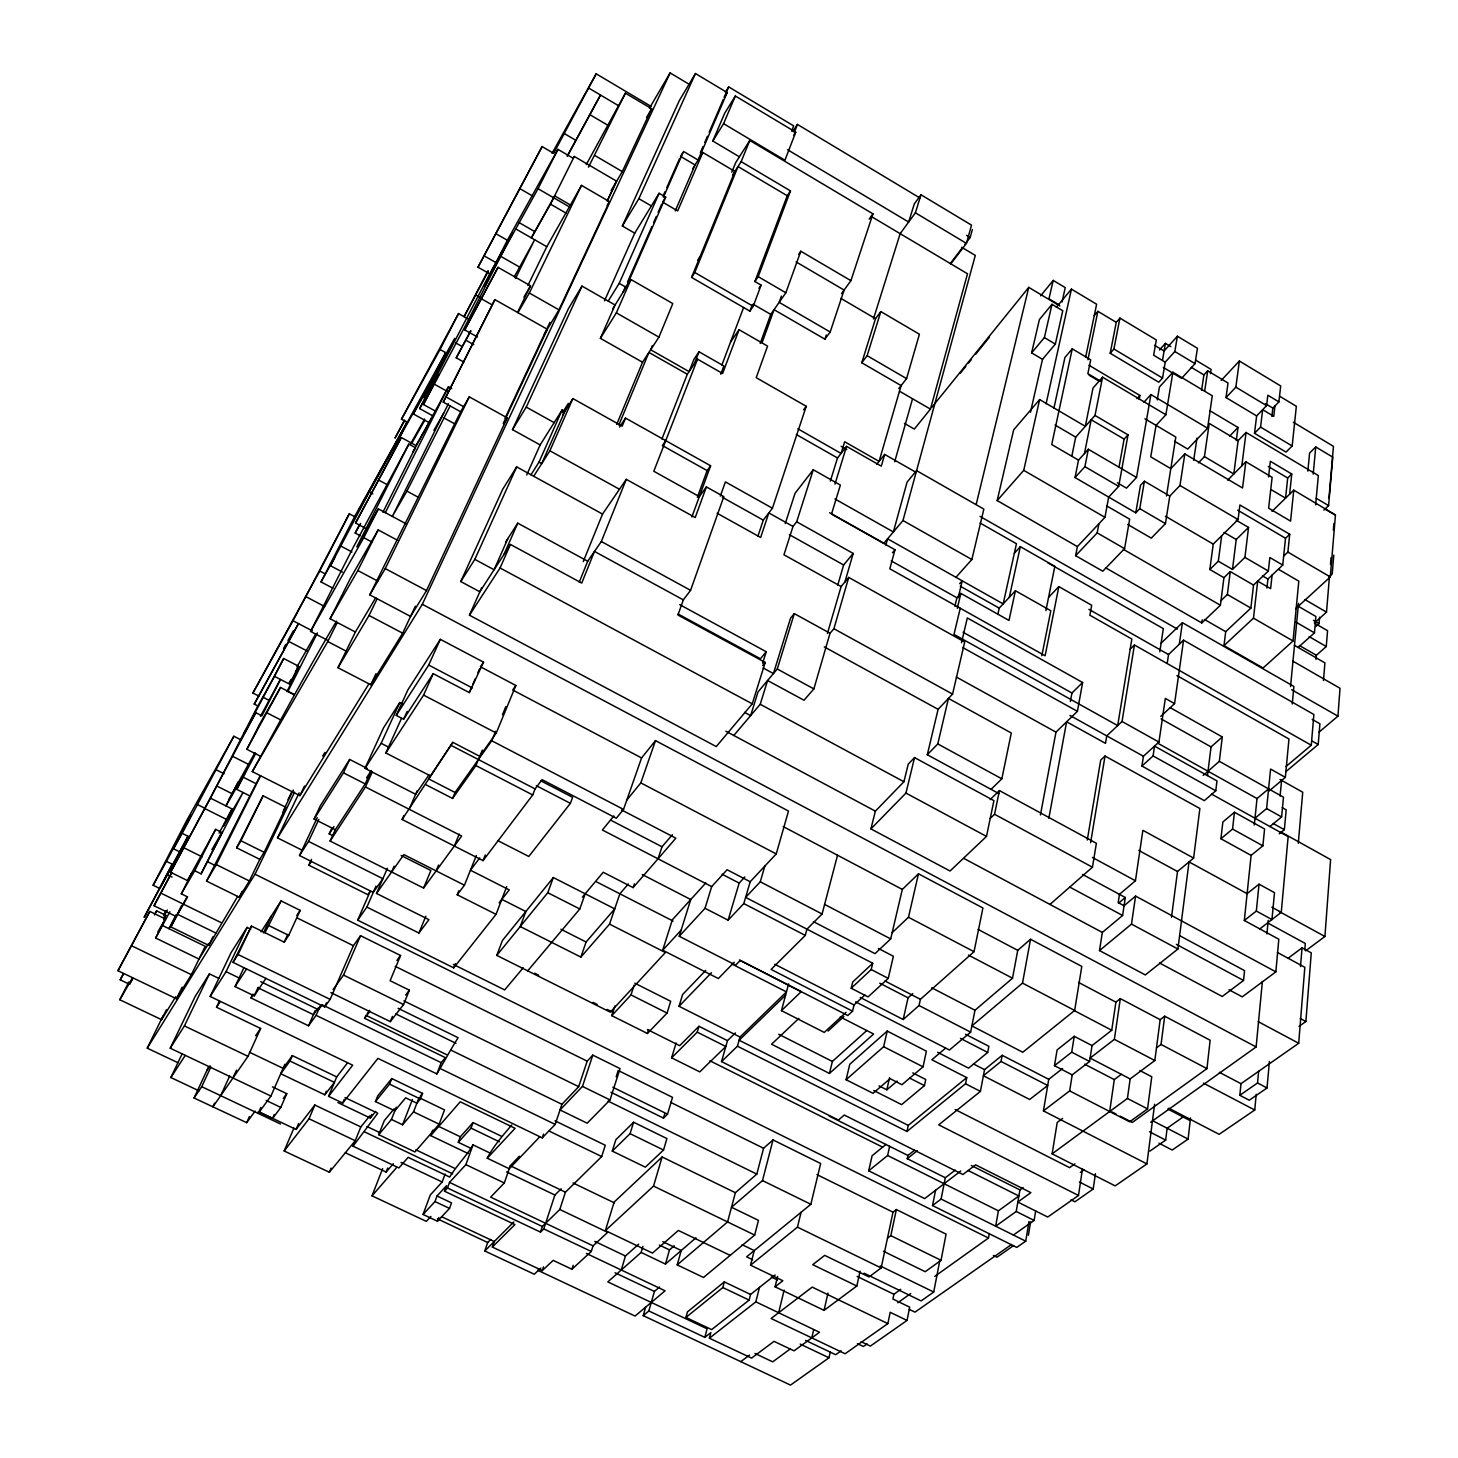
<?xml version="1.0" encoding="UTF-8"?>
<svg xmlns="http://www.w3.org/2000/svg" width="1458" height="1458" viewBox="0 0 1458 1458"><rect width="100%" height="100%" fill="white"/><g stroke="black" fill="none" stroke-linecap="round" stroke-linejoin="round"><path stroke-width="1.5" d="M1305.603 950.853L1324.921 936.492L1330.607 859.6L1281.072 832.081M1319.053 732.135L1337.934 716.151L1340.03 688.267L1292.736 661.075M1299.042 1026.359L1305.876 1021.511L1311.271 952.858L1302.049 947.828L1288.343 958.07M1304.782 949.996L1305.311 943.472L1267.931 923.114M1269.426 1061.442L1267.02 1087.978L1249.251 1100.225L1239.829 1095.286L1240.995 1083.695L1298.695 1043.254L1304.819 967.31L1277.39 952.439M1295.633 608.715L1330.297 576.949L1335.455 514.911L1293.756 490.161L1272.014 511.375M1285.683 771.811L1318.196 744.509L1319.909 723.788L1312.182 719.377M1323.463 680.521L1324.921 662.898L1294.431 645.329M1316.009 659.38L1316.355 655.28L1326.251 646.532L1327.564 630.713L1314.369 623.058L1326.507 612.141L1329.532 575.837M1333.778 555.17L1332.229 573.96L1329.022 576.894M1300.5 966.563L1302.049 947.828M1330.48 564.483L1331.045 557.685M1333.341 530.092L1333.888 523.513M1328.985 498.071L1333.45 446.33L1293.301 422.219M1323.846 510.118L1328.602 505.598L1332.776 457.138L1315.754 446.95L1309.594 453.037L1307.844 471.134M1315.9 626.448L1319.089 623.568L1319.636 617.19M1285.901 766.58L1311.271 745.22L1313.877 714.493L1183.568 640.19L1168.532 654.533L1167.257 663.153M1298.13 647.461L1314.46 632.845L1315.881 616.497L1297.383 605.744M1298.294 843.253L1302.723 792.223L1280.015 779.483M1228.985 989.763L1242.252 996.853L1275.859 971.848L1278.812 939.225L1244.312 920.472L1251.11 855.39L1262.883 845.822L1264.578 828.982L1234.452 812.27L1222.861 822.02L1220.911 838.751L1251.11 855.39M1259.84 928.91L1281.272 912.344L1288.143 836.637L1211.489 794.063M1279.249 833.83L1284.352 829.693L1286.193 809.883L1282.22 807.659M1315.645 504.832L1318.342 475.563L1246.061 432.461L1238.134 440.608L1233.796 473.978L1204.436 456.627L1209.229 423.403L1238.134 440.608M1313.202 474.105L1315.754 446.95M1269.918 826.522L1281.618 816.936L1283.477 797.198L1219.344 761.313L1222.296 736.946L1170.209 707.659M1268.952 791.093L1285.355 777.369L1288.963 739.006L1176.934 675.583M1292.262 703.977L1293.902 686.463L1182.402 622.675L1161.133 643.16M1168.842 1108.208L1219.125 1134.324L1254.737 1110.012L1256.213 1094.302M1239.829 1095.286L1257.543 1082.966L1258.637 1071.338M1266.929 588.066L1267.913 579.045L1282.73 565.066L1269.827 557.521L1268.351 571.044L1253.515 585.077L1250.873 608.095L1225.704 631.679L1223.973 645.621L1263.084 668.001L1293.046 640.991L1298.805 581.177L1278.575 569.367M1150.672 1122.241L1256.122 1046.953L1262.391 981.416M1266.929 933.94L1268.223 920.381M1280.088 796.068L1281.6 780.249M1290.549 686.59L1298.513 603.32M1256.34 911.05L1259.038 884.186L1274.492 892.661L1271.959 919.561L1256.34 911.05L1244.312 920.472M1254.992 818.23L1266.619 808.57L1270.592 769.077L1285.355 777.369M1159.566 963.009L1222.241 996.488L1243.546 980.45L1244.549 970.627L1179.613 935.653M1293.756 490.161L1290.585 521.107L1268.642 508.168L1272.123 477.331L1245.843 461.749L1227.691 480.174M1283.66 556.081L1287.888 552.09L1289.71 534.266L1239.901 504.978L1238.079 519.558L1213.256 544.089L1209.83 569.495L1223.936 577.678L1220.401 605.234L1201.811 622.949L1105.547 567.763M1254.281 825.009L1257.033 798.565L1268.606 788.869M1289.637 494.189L1291.752 474.014L1270.337 461.275L1268.551 476.912M1282.73 565.066L1285.519 538.257L1289.71 534.266M1291.752 474.014L1287.687 478.005L1285.555 498.18L1271.176 489.669M1271.868 416.441L1272.834 408.094L1278.885 401.879L1267.84 395.227L1266.601 405.634L1256.632 415.913L1254.5 433.299L1286.011 452.108L1292.171 445.984L1296.344 406.29L1279.942 396.412M1272.087 575.126L1270.611 588.649L1257.689 581.141L1253.479 618.156L1223.973 645.621M1278.885 401.879L1280.689 385.969L1239.373 361.019L1221.166 380.465M1220.911 838.751L1232.557 829.055L1234.452 812.27M1120.163 1116.172L1132.301 1122.441L1206.951 1068.623L1210.14 1040.247L1164.705 1016.208L1160.167 1019.671L1154.827 1060.531L1130.15 1078.92L1127.435 1098.457L1052.129 1153.843L1115.188 1185.901L1146.917 1163.903L1154.608 1104.235M1274.948 405.925L1273.745 416.35L1262.664 409.68L1260.569 427.085L1254.5 433.299M1158.982 1143.2L1172.232 1150.034L1188.088 1139.081L1190.53 1117.994M1215.772 790.783L1216.974 780.905L1154.536 746.113L1153.096 755.937L1141.942 766.051L1204.326 800.642L1215.772 790.783L1153.096 755.937M1221.676 535.76L1218.323 561.202L1232.484 569.422L1244.932 557.393L1248.54 527.45L1236.256 520.251M1149.906 1151.109L1165.671 1140.101L1167.129 1128.237L1183.112 1116.974M1245.843 461.749L1242.562 487.993L1184.825 453.912L1170.81 468.638L1150.745 456.846L1156.048 425.39L1165.89 414.746L1172.906 372.227L1212.272 395.774L1207.57 428.215L1187.741 449.064L1174.528 441.245M1232.484 569.422L1236.22 539.515L1248.54 527.45M1207.461 775.565L1211.051 746.897L1222.296 736.946M1241.815 465.849L1246.061 432.461M1171.485 917.282L1177.517 871.519L1193.61 858.088L1199.879 808.497L1105.036 756.046L1100.717 760.074L1087.285 840.027M1220.984 600.605L1227.363 594.518L1230.26 571.572L1253.515 585.077M1082.547 874.436L1125.303 897.508L1122.605 915.478L1102.339 932.427L1099.496 950.561L1145.295 974.928L1177.9 949.03L1189.035 861.915L1247.1 893.663L1259.038 884.186M1156.467 1047.919L1161.042 1044.475L1164.705 1016.208M1146.917 1163.903L1043.436 1110.887L1069.662 1090.876L1129.64 1121.803L1147.555 1108.882L1151.765 1076.769L1139.846 1070.536M1236.293 440.589L1238.006 427.467L1209.921 410.719M1201.811 622.949L1202.23 619.869M1256.632 415.913L1226.014 397.56L1235.855 387.172L1239.373 361.019M1226.014 397.56L1228.019 383.017L1207.698 370.806L1203.907 374.906L1201.574 390.416M1160.768 716.37L1174.565 703.613L1183.568 640.19M1179.303 644.272L1182.402 622.675M1109.684 1111.506L1114.295 1079.594L1121.33 1074.309M1275.859 971.848L1135.582 896.087L1124.063 905.764L1118.195 902.593L1119.452 894.337L1135.436 880.76L1142.872 830.313L1193.61 858.088M1210.486 373.667L1211.106 369.421L1195.542 360.071M1130.15 1078.92L1090.11 1058.089L1114.368 1039.354L1120.327 998.621L1160.167 1019.671M1099.496 950.561L1131.481 924.099L1135.582 896.087M1071.01 1199.806L1074.929 1201.793L1093.208 1188.999L1095.432 1173.708M1141.942 766.051L1143.418 756.246L1158.946 742.086L1165.325 698.418L1174.565 703.613M1193.683 460.309L1196.982 438.165M1204.727 390.744L1207.698 370.806M1069.662 1090.876L1072.213 1074.874L1089.582 1061.479L1092.042 1045.586L1111.743 1030.241L1115.899 1002.138L1120.327 998.621M1159.821 651.781L1163.32 628.635L1047.737 562.733M735.415 1032.902L727.487 1040.648L721.528 1061.588L838.386 1120.072L844.255 1115.042L962.918 1174.528L975.602 1164.851L1030.861 1192.644L1017.83 1202.048L1047.737 1217.047L1078.483 1195.469L1082.51 1168.733M1127.708 524.461L1151.291 538.13L1165.452 523.622L1169.79 496.066L1179.978 485.496L1184.825 453.912M1163.302 367.434L1181.581 378.351L1195.05 363.662L1197.437 348.298L1177.371 336.215L1164.085 351.032L1154.517 345.291M1166.473 495.993L1175.822 437.072L1144.931 418.811M1072.213 1074.874L1054.48 1065.689L1071.703 1052.184L1074.254 1036.31L1092.042 1045.586M1030.533 939.262L1022.514 983.111L971.866 1025.922L1022.787 1052.257L1074.655 1010.467L1081.8 966.399L1030.533 939.262L1017.739 950.343L1012.526 978.209L974.983 1010.248L970.627 1032.155L949.431 1050.015L855.627 1001.846M1048.831 818.303L1066.618 721.801L1105.492 743.343L1106.75 735.889L1122.04 721.491L1134.433 645.001L1311.271 745.22M1052.129 1153.843L1057.214 1122.478L1062.609 1118.414M1013.401 1235.035L1034.123 1220.419L1035.672 1210.997M1049.96 904.434L1092.443 867.2L1096.38 843.289L999.423 790.601L990.128 799.604M935.58 1190.275L932.519 1205.566L1016.773 1247.41L1025.721 1241.177L1029.002 1221.44M1028.4 1235.218L1030.624 1221.822M1165.234 362.167L1153.642 355.223L1156.322 339.951L1119.926 318.099L1116.263 322.346L1110.212 353.273L1158.764 382.215L1162.536 378.059L1165.234 362.167L1174.838 351.524L1177.371 336.215M1043.436 1110.887L1048.739 1079.321L1062.609 1068.514M1090.602 842.742L1105.036 756.046M1054.48 1065.689L1057.105 1049.906L1074.254 1036.31M1117.393 482.798L1126.524 488.138L1136.547 477.459L1088.342 449.264L1078.519 460.145L1075.02 477.55L1135.782 512.833L1139.755 508.66L1144.402 481.231L1169.79 496.066M968.13 1170.501L1018.869 1195.979L998.402 1210.833L995.668 1226.214L1016.226 1211.47L1019.907 1189.91L1023.151 1187.541M1135.782 512.833L1140.466 485.386L1144.402 481.231M1162.591 359.78L1165.398 343.377L1170.81 346.621M1157.251 399.911L1159.438 387.026L1172.906 372.227M1136.547 477.459L1150.927 394.553L1207.57 428.215M1165.89 414.746L1102.576 377.185L1095.013 415.439L1128.018 434.867L1118.705 486.371L1108.681 497.087L1104.964 517.335L1077.389 546.586L1075.621 555.68L1102.758 571.208L1124.574 548.664L1129.677 519.212L1106.513 505.78M934.797 1276.351L988.488 1238.024L989.289 1233.541M1139.172 399.456L1139.883 395.464L1088.962 365.247M1040.411 814.967L1055.975 732.135L1077.407 711.34L1082.62 682.49L967.31 617.955L961.496 642.705M1119.088 466.742L1124.118 439.113L1128.018 434.867M1070.354 701.553L1071.94 693.006L1082.62 682.49M1075.621 555.68L1097.2 532.881L1098.895 523.768M1001.045 1061.442L1047.701 1085.481L1029.658 1099.478L983.385 1075.749L1001.045 1061.442L1002.175 1055.3L1048.739 1079.321M937.694 1052.33L968.586 1068.167L987.704 1052.439L988.889 1046.315L965.542 1034.269M1078.483 1195.469L938.715 1124.847L980.414 1091.386L984.551 1069.643L1002.175 1055.3M864.12 1273.198L921.128 1300.9L933.721 1292.025L939.954 1259.803M883.402 1251.237L925.229 1271.704L941.03 1260.313L946.078 1234.142L896.36 1209.557L893.007 1212.163L881.142 1267.95L869.059 1276.935L824.699 1255.374L812.744 1264.687L856.812 1286.029L860.056 1271.23M1110.212 353.273L1113.912 349.027L1119.926 318.099M932.519 1205.566L941.103 1199.059L945.313 1177.736L955.282 1170.081M721.528 1061.588L737.438 1046.206L906.967 1131.463L965.524 1083.768L966.745 1077.608L931.844 1059.766L945.549 1048.174M1084.46 453.566L1091.185 419.758L1124.118 439.113M960.239 608.241L954.006 634.394L1117.685 725.592L1131.845 639.041L1089.873 615.221L1091.696 605.27L1058.836 586.608L1045.113 655.79L889.817 568.784L894.993 549.757L831.534 514.054L840.373 485.077L813.272 469.749L795.066 493.278L785.261 523.586M1075.02 477.55L1084.898 466.669L1088.342 449.264M861.149 1341.688L870.335 1346.099L907.04 1320.438L909.701 1307.17L892.916 1299.042L893.9 1294.285L900.752 1289.346M1041.832 655.736L1050.817 610.756L1015.424 590.745L999.222 608.132L997.819 614.474M1045.896 610.629L1054.845 566.342L1020.345 546.659L1014.349 553.256M860.256 997.454L903.195 1019.525L919.05 1005.51L920.417 999.313L974.035 951.691L982.911 907.988L918.485 873.816L902.32 889.416L890.692 938.916L875.019 953.66L813.455 921.675M990.237 818.394L994.556 814.275L999.423 790.601M991.039 789.343L1001.846 778.827L1011.287 732.991L948.447 698.418L937.786 743.926L927.306 754.734L998.967 793.644M1071.83 456.135L1075.712 437.127L1095.013 415.439M1085.609 357.338L1096.616 304.23L1071.43 289.121L1056.321 307.365M986.501 836.418L993.919 800.624L914.549 757.595L908.225 764.138L903.924 781.743L875.383 811.14L870.9 828.891L950.051 871.009L986.501 836.418L905.947 793.079L870.9 828.891M887.849 1323.609L812.179 1287.122L771.118 1318.488L845.093 1353.753L887.849 1323.609L890.182 1312.291L907.04 1320.438M1087.923 359.689L1097.874 311.301L1116.263 322.346M873.761 1090.548L901.627 1104.635L924.445 1085.609L925.739 1079.485L912.763 1072.888M923.06 1066.837L926.395 1051.163L887.211 1031.079L849.777 1064.267L846.096 1079.722L873.014 1093.318L890.109 1078.683L901.937 1084.697L923.06 1066.837L883.639 1046.716L846.096 1079.722M887.466 1238.225L890.838 1235.655L896.36 1209.557M945.313 1177.736L907.259 1158.709L907.933 1155.483L914.658 1150.107M1101.209 381.559L1087.868 373.667L1090.712 359.798L1072.25 348.827L1051.728 444.544L1078.519 460.145M906.967 1131.463L908.261 1125.412L966.745 1077.608M1053.879 408.386L1064.941 357.429L1072.25 348.827M1015.424 590.745L1008.991 620.452L960.858 593.406L956.922 597.78L954.862 606.291M1009.282 597.343L1020.345 546.659M960.749 1171.011L924.682 1198.604L868.713 1170.81L887.63 1155.501L889.635 1146.316M1046.079 403.83L1071.43 289.121M645.657 1307.152L643.233 1315.645L790.509 1385.1L828.982 1357.781L830.24 1352.131M1042.506 359.324L1055.337 344.088L1062.773 310.736L1052.002 304.303L1039.39 319.594L1031.626 352.891L1042.506 359.324L1030.496 412.195M1077.389 546.586L997.181 500.568L1023.735 470.351L1039.645 399.547L1085.317 426.337L1092.99 388.101L1102.576 377.185M1062.044 301.97L1065.251 287.627L1053.223 280.41L1040.611 295.846M868.713 1170.81L872.084 1155.775L885.954 1144.457M879.046 1085.882L886.847 1089.819L889.544 1077.717M903.195 1019.525L908.061 997.819L912.781 993.572M883.639 1046.716L887.211 1031.079M777.606 1276.406L775.055 1286.813L824.062 1310.359L827.998 1293.118M811.814 1337.879L813.71 1329.623M892.15 932.683L908.48 917.264L918.485 873.816M1031.626 352.891L1044.384 337.582L1052.002 304.303M1053.223 280.41L1048.958 298.799L1059.383 305.032M997.181 500.568L1013.675 429.837L1039.645 399.547M927.306 754.734L938.095 709.317L952.566 694.099L964.704 642.03L848.72 577.423L841.102 586.535L827.415 633.519M764.812 866.125L760.292 881.798L745.621 897.381L872.722 963.264L852.73 981.999L851.199 988.232L868.057 996.908L888.25 978.373L893.389 956.266L878.372 948.447M955.956 577.313L971.848 559.508L983.858 509.115L916.572 470.624L907.095 482.088L893.371 531.951L834.978 498.982M752.638 1259.73L746.642 1256.832L810.848 1204.29L820.672 1163.52L773.032 1139.919L763.573 1148.248L756.811 1174.109L735.379 1192.717L727.578 1221.95L677.205 1264.888L703.503 1277.463L754.679 1235.072L758.47 1220.364L731.497 1207.26L762.498 1180.579L773.032 1139.919M958.198 597.707L962.244 580.849L959.674 583.71M957.286 608.351L960.858 593.406M851.199 988.232L871.21 969.534L872.722 963.264M642.267 874.545L690.746 899.531L679.228 936.273L735.652 965.105L740.208 960.439L847.809 1015.515L852.547 1011.178L854.042 1004.963L864.904 994.957M905.947 793.079L914.549 757.595M976.259 504.158L1028.765 287.372L1059.857 305.961M775.055 1286.813L782.837 1280.725L750.542 1265.18L797.471 1227.144L801.08 1212.291M778.645 1312.729L784.131 1290.111M798.911 1018.358L771.574 1044.22L829.438 1073.434L832.372 1061.442L866.653 1030.642M755.845 1301.848L819.505 1332.266L794.063 1350.855L774.016 1341.36L751.581 1358.109L709.39 1338.207L755.845 1301.848L759.472 1287.396M750.56 1294.449L724.316 1281.892L687.447 1311.89L685.916 1317.449L711.65 1329.605L749.12 1300.099L750.56 1294.449L775.146 1275.003M750.542 1265.18L754.26 1250.581L742.122 1244.713M709.39 1338.207L710.866 1332.612L704.834 1337.369L648.846 1310.961L643.233 1315.645M685.916 1317.449L722.84 1287.542L724.316 1281.892M852.547 1011.178L771.1 969.424L805.272 935.398L806.93 929.165L822.093 914.002L837.53 855.245M704.834 1337.369L707.094 1328.803L607.822 1281.892L641.137 1252.44L642.905 1246.39M845.986 1012.381L824.244 1032.41L781.452 1010.631L788.614 983.877M829.638 512.724L883.876 543.233L902.976 520.524L975.293 255.405L961.679 247.259M904.452 423.403L914.312 429.089L930.441 409.115L967.511 273.776L871.027 216.313M964.85 244.488L970.171 237.508L972.395 229.507M885.863 545.055L887.594 538.804L1003.177 603.904L1016.445 543.743L980.068 523.003M950.798 263.825L966.435 243.377L971.52 225.133L920.982 194.771L914.275 203.992L908.662 222.053L787.666 149.773M737.438 1046.206L740.008 1037.021L786.463 991.896L731.916 964.03M677.205 1264.888L681.232 1250.508L662.789 1241.669M894.702 461.712L912.544 398.763M648.846 1310.961L654.405 1291.424L659.581 1287.031M641.137 1252.44L665.468 1264.068L669.495 1249.907L674.216 1245.806M679.228 936.273L705.034 908.279L728.125 920.18L743.799 903.577L750.196 881.762L776.221 853.932L788.505 811.067L655.499 740.628L641.575 757.941L623.532 809.409L616.315 818.23L542.066 779.647L535.068 788.924L532.717 794.956L483.035 860.639L402.116 819.487L403.83 815.514M916.153 472.428L884.678 454.422L881.288 466.159L846.569 446.367L837.512 457.976L830.349 481.067M898.766 388.593L906.584 378.606L919.415 334.228L880.832 311.593L875.529 318.682L861.769 362.769L901.117 385.586L879.083 461.384L844.674 441.756L841.066 453.42L797.836 428.798M733.793 735.488L760.219 704.287L767.601 680.521L804.014 700.241L813.874 688.905L830.021 633.264L833.903 628.726L848.72 577.423M844.911 581.997L853.203 553.439L796.669 521.8L813.272 469.749M837.676 585.351L843.635 564.975L853.203 553.439M663.536 1150.016L666.926 1138.57L633.61 1122.241L615.823 1139.755L612.269 1151.091L645.347 1167.165L663.536 1150.016L630.075 1133.668L612.269 1151.091M730.166 1255.374L678.353 1230.443L652.491 1253.096L605.38 1230.588L653.53 1186.083L662.132 1156.978L735.379 1192.717M728.125 920.18L739.151 883.092L744.819 876.987M697.216 1032.155L725.829 1046.516L699.785 1071.867L671.609 1057.834L697.216 1032.155L698.947 1026.286L727.487 1040.648M610.957 1092.261L663.481 1118.104L664.739 1113.894M621.272 1270.009L625.446 1255.994L638.659 1244.203M663.481 1118.104L667.527 1114.185L672.539 1097.364L618.21 1070.5L616.187 1076.788M671.609 1057.834L676.129 1042.926M705.034 908.279L711.686 886.61L727.105 869.733L750.196 881.762M740.008 1037.021L679.027 1006.275L682.636 994.484L705.763 970.408M873.433 318.992L900.169 233.663L915.405 212.813L920.982 194.771M744.619 712.379L750.633 715.605L758.051 691.876L777.26 669.003L794.3 613.618L830.021 633.264M605.38 1230.588L614.146 1202.066L662.132 1156.978M834.96 484.184L846.569 446.367M861.769 362.769L867.127 355.679L880.832 311.593M591.292 1251.474L593.041 1245.843L607.676 1232.356L559.799 1209.484L542.321 1226.488L540.481 1232.101L447.478 1187.997L444.508 1191.204L514.911 1224.574L492.348 1247.064L542.285 1270.574L553.165 1260.368L571.937 1269.244L591.292 1251.474L543.779 1228.912L540.481 1232.101M630.075 1133.668L633.61 1122.241M614.948 1005.965L611.759 1015.661L647.425 1033.485L667.071 1013.055L670.716 1001.3L634.777 983.184M571.937 1269.244L573.176 1265.307M762.625 663.208L766.234 651.744L679.738 604.633M647.425 1033.485L648.646 1029.585M481.705 587.61L469.44 615.203L716.261 746.569L752.255 703.813L765.213 662.461L677.934 615.021L683.328 599.876L690.582 590.326L723.824 496.631L706.383 486.899L699.33 496.613L653.804 471.244L697.544 359.178L722.603 373.485L739.06 329.69L767.564 346.093L756.21 377.677L806.238 406.29L772.43 508.222L763.281 520.123L757.832 536.471M734.249 962.225L718.357 978.537L662.697 950.215L672.375 919.761L705.836 882.91M559.799 1209.484L565.431 1192.188L601.698 1156.559L605.27 1145.259L555.042 1120.838M796.669 521.8L793.006 526.447L783.948 554.787L841.102 586.535M592.823 1055.136L582.453 1086.41L560.036 1109.957L587.191 1123.207L610.027 1099.952L620.051 1068.605L592.823 1055.136L587.173 1061.151L578.68 1086.684L561.931 1104.307L555.17 1124.41L542.248 1137.896L377.932 1058.38L342.703 1103.068L328.579 1096.325L336.725 1076.915L347.441 1062.955M611.759 1015.661L630.986 994.921L634.139 985.152M542.285 1270.574L543.488 1266.874M543.779 1228.912L554.897 1195.031L561.184 1188.817M658.014 858.817L662.005 846.788L672.375 834.723M841.503 293.659L850.907 280.665L872.959 213.852L749.795 140.442L735.725 162.567L731.752 172.208M762.024 342.83L774.052 309.679L824.918 339.185L830.185 332.005L844.109 290.069L796.104 261.911M824.918 339.185L826.322 334.994M582.38 897.144L603.211 872.267L633.118 887.612L634.394 883.84M542.248 1137.896L543.524 1134.105M501.807 899.367L525.864 911.523L520.233 926.541L580.867 957.086L609.535 924.117L619.869 893.809L628.343 883.967M492.348 1247.064L494.244 1241.523L441.519 1216.665M540.827 1268.095L534.284 1274.237L484.785 1250.982L487.701 1242.526L490.854 1239.355M626.812 800.059L640.809 782.891L655.499 740.628M580.867 957.086L586.098 941.996L614.747 908.881L553.347 877.534L502.427 940.501L496.777 955.391L610.319 1012.162L665.377 952.511L609.535 924.117M593.041 1245.843L490.653 1197.146L504.304 1182.985L510.282 1165.744L519.394 1156.194M539.606 1136.985L509.243 1168.751L487.245 1158.199C493.46 1145.988 502.828 1135.691 511.649 1125.047M527.705 970.846L579.81 908.99L585.187 893.79M720.325 496.121L725.391 481.905L772.43 508.222M760.201 343.414L770.753 314.399L785.844 292.766L800.806 251.232L850.907 280.665M369.895 1115.789L360.8 1126.925L353.036 1146.188L398.927 1167.949L408.149 1157.342L449.684 1177.08C456.5 1165.762 466.287 1156.249 473.03 1144.876L489.214 1152.64M449.52 1208.409L451.524 1202.868L437.017 1195.997L434.976 1201.556L423.057 1214.459L437.473 1221.239L449.52 1208.409L434.976 1201.556M447.478 1187.997L449.52 1182.402L465.886 1164.632L473.03 1144.876M781.415 296.12L779.155 302.353L830.185 332.005M437.473 1221.239L438.803 1217.558M706.383 486.899L695.211 517.554L626.284 479.336L602.537 514.073L583.255 561.622M697.343 497.306L707.13 470.606L710.611 465.776L625.518 418.082L619.541 427.085M444.508 1191.204L446.549 1185.627L437.017 1195.997M691.857 517.025L710.611 465.776M470.187 1148.011L458.286 1142.307L471.043 1128.128L473.066 1122.569L501.297 1136.183M496.777 955.391L547.771 892.697L553.347 877.534M423.057 1214.459L430.274 1195.013L442.175 1181.982L445.091 1174.055M458.286 1142.307L460.327 1136.784L473.066 1122.569M692.787 168.618L702.811 152.47L734.887 171.461L691.566 277.403L749.886 311.155L752.273 304.795M749.886 311.155L753.203 306.326L761.112 285.13L754.898 281.522L787.247 195.737L790.473 190.907L741.156 161.638L749.795 140.442M497.634 840.537L528.798 856.466L570.388 803.34L572.63 797.326L540.663 780.723M468.164 1153.551L430.711 1135.618L432.789 1130.096M721.874 365.047L743.616 307.51M720.762 374.232L723.879 365.976L699.038 351.779L693.935 359.306L689.105 371.626L650.687 349.774L652.419 345.582M394.189 1108.7L384.292 1120.619L378.734 1134.688L414.929 1151.948L439.15 1124.173L444.526 1109.902L419.029 1097.619M754.898 281.522L758.196 276.656L790.473 190.907M252.708 994.265L251.013 997.965L308.549 1025.794L316.094 1015.333L436.871 1073.926C444.034 1061.916 450.631 1049.541 458.104 1037.713L398.125 1008.335M795.74 132.204L784.933 160.234L723.587 123.657L735.342 95.991L795.74 132.204L793.626 135.412M311.556 859.363L308.841 865.195L367.817 894.665L370.35 891.038L357.684 920.162L453.73 967.857L496.048 914.348L506.691 886.664M436.871 1073.926L441.191 1062.663L445.364 1057.651L364.628 1018.322L365.903 1015.315L446.531 1054.626M378.734 1134.688L391.437 1119.452L402.59 1124.792L413.525 1111.871L418.318 1099.478M420.414 1099.022L422.565 1093.409L391.783 1078.555L377.677 1095.997L375.435 1101.555L394.826 1110.85L405.652 1097.819L416.879 1103.214L420.414 1099.022L389.559 1084.151L375.435 1101.555M794.209 132.824L797.435 124.422L919.907 197.978M402.59 1124.792L412.414 1099.551M345.364 1152.768L386.115 1172.05L387.682 1168.022M791.603 131.202L793.662 125.88L728.708 86.897L725.373 92.346M694.208 364.099L699.038 351.779M430.912 1216.464L426.337 1221.385L372.027 1195.852L382.652 1168.605M453.73 967.857L455.388 963.629M661.932 438.967L687.319 374.25L697.544 359.178M391.437 1119.452L396.284 1107.132M483.035 860.639L485.277 854.989M496.048 914.348L457.211 894.775L464.446 885.206L476.383 855.427M389.559 1084.151L391.783 1078.555M457.211 894.775L458.796 890.82M579.191 582.289L587.702 561.221L601.334 541.519L626.284 479.336M353.036 1146.188L377.768 1113.238L344.981 1097.546M337.91 1102.576L370.296 1118.049L371.754 1114.422M330.893 992.606L390.307 1021.621L403.574 1004.544L409.388 990.201L390.124 980.724L400.567 955.5L360.545 935.69L353.383 945.713L330.146 999.386L324.678 1006.949L233.007 962.371L251.505 926.103L284.201 942.141L288.72 935.362L300.184 910.375L281.084 900.916L261.055 931.862M691.566 277.403L694.755 272.482L738.021 166.558L787.247 195.737M390.307 1021.621L392.439 1016.408M293.951 1128.036L284.164 1150.982L329.38 1172.25L331.094 1168.077M357.684 920.162L366.869 907.095L418.92 933.029L425.809 916.244M402.116 819.487L452.818 742.341L479.755 756.319L496.249 733.028L515.877 685.479L480.429 666.78L483.546 662.169L440.316 639.333L407.894 689.871L396.248 715.404L403.611 719.213L433.208 673.669L469.312 692.605L483.546 662.169M454.331 846.041L459.234 834.104M618.848 425.043L648.938 352.435L687.319 374.25M436.142 870.9L438.566 865.031M425.991 784.787L452.563 798.437L455.078 792.478L491.729 740.755L495.629 731.315M502.463 714.784L505.871 706.529M342.703 1103.068L344.234 1099.387M625.518 418.082L622.183 426.155L572.903 398.581L562.515 415.038M616.679 424.46L642.541 362.24L658.925 337.144L672.794 303.574L630.949 279.535L612.761 308.713M366.523 777.879L371.298 770.535L365.193 783.912L335.322 829.73L330.128 841.047L423.585 888.05L430.875 870.499L401.132 855.481M452.563 798.437L475.909 765.559L482.306 750.141M336.725 1076.915L292.347 1055.61L289.978 1061.041L280.738 1073.744L324.842 1094.812L326.355 1091.204M284.164 1150.982L309.041 1118.778L314.837 1105.036L360.8 1126.925M259.488 1112.144L296.065 1129.458L298.617 1123.444M739.479 156.844L712.798 141.007L724.644 113.305L735.342 95.991M702.811 152.47L677.678 210.918L662.606 202.115L665.686 197.122L659.125 193.276L634.722 233.171L604.487 300.84M455.078 792.478L428.561 778.845L452.818 742.341M333.08 989.563L343.523 975.092L360.545 935.69M675.254 210.918L695.065 164.954L680.558 156.389L682.563 153.108M700.35 152.671L703.011 146.529M704.779 142.428L707.422 136.305M709.189 132.204L723.296 99.454M728.708 86.897L724.189 97.413L727.178 92.547L695.466 73.538L679.355 100.547L622.347 225.99L634.722 233.171M391.619 871.975L394.134 866.143M727.178 92.547L698.109 160.052L683.565 151.468L663.39 197.286M469.312 692.605L471.025 688.632M472.738 684.659L475.308 678.699M477.859 672.739L479.573 668.766M366.869 907.095L375.964 886.172M409.151 809.263L417.261 790.582M258.303 1111.652L272.61 1118.414L280.811 1107.406L286.77 1093.682L272.427 1086.848M324.678 1006.949L326.446 1002.849M418.92 933.029L428.944 919.67L376.492 893.444L387.391 868.275M316.094 1015.333L320.159 1006.02M272.61 1118.414L274.304 1114.513M642.541 362.24L600.386 338.329L616.351 312.85L630.949 279.535M308.549 1025.794L315.22 1010.503M469.44 615.203L500.076 567.982L510.428 544.454L581.742 583.072L594.481 551.416L683.328 599.876M622.967 292.347L625.664 286.187M627.469 282.087L651.799 226.719M653.603 222.618L656.3 216.477M658.105 212.376L661.713 204.175M260.854 1107.497L258.23 1113.42L270.933 1096.052L284.893 1064.267M665.686 197.122L626.102 287.317L619.194 283.362L659.125 193.276M503.958 554.496L517.772 523.167L587.702 561.221M533.701 476.256L549.885 450.777L572.903 398.581M600.386 338.329L615.076 304.995L581.997 286.096L568.438 308.64L512.487 429.636L540.134 444.927L526.721 474.962M663.117 195.973L664.939 191.8M666.78 187.645L679.628 158.466M530.985 474.761L539.023 462.095L562.15 409.935L564.811 411.429M208.64 1066.691L194.06 1098.002L246.694 1122.66L249.409 1116.555M507.931 538.458L494.098 569.75L474.816 559.362L460.764 581.56L479.846 591.784L510.428 544.454M429.946 775.638L385.841 752.966L423.585 695.101L433.208 673.669M403.611 719.213L407.165 711.358M396.248 715.404L428.688 665.048L440.316 639.333M214.581 1103.177L212.886 1106.877L248.006 1056.339L260.636 1028.473L216.531 1007.241L219.411 1001.154M385.841 752.966L401.46 718.502M474.816 559.362L516.679 466.888L602.537 514.073M622.347 225.99L638.859 198.671L695.466 73.538M232.952 1078.009L236.542 1070.099M330.128 841.047L365.448 786.974L372.227 772.066M460.764 581.56L502.718 489.25L516.679 466.888M428.889 775L415.658 794.282L364.974 768.348L381.158 743.307L399.802 702.501L403.41 704.378M220.687 1095.669L229.653 1076.04M284.201 942.141L287.736 934.469M364.974 768.348L383.6 727.724L399.802 702.501M243.814 967.893L235.048 986.592L254.202 995.869L258.175 987.23M333.189 835.908L329.18 833.903L331.895 828.016M512.487 429.636L526.247 407.11L581.997 286.096M301.97 850.123L277.53 837.894L422.31 604.305L670.115 72.9L689.561 84.528M194.06 1098.002L201.714 1086.684L210.827 1067.092M505.033 418.227L549.976 322.273M607.184 200.912L615.568 182.997M503.283 423.44L547.351 329.271L494.9 299.637L443.268 402.153L460.637 411.757L369.785 594.846L410.555 616.424L426.52 590.581L507.22 417.863L469.294 396.849L460.637 411.757M607.33 201.076L616.625 181.193L574.27 156.443L573.231 158.284L557.958 149.372L507.366 240.26L483.983 286.224L538.038 188.72L557.958 149.372M308.549 841.394L382.871 878.7L373.248 892.405L299.51 855.536L308.549 841.394L318.828 819.414M264.973 932.701L281.084 900.916M611.102 190.561L622.293 171.588L651.653 108.749L625.409 93.166L586.28 164.572M544.326 334.301L558.979 309.843L609.462 201.641L581.523 185.385L546.786 246.712L527.869 285.531M335.322 829.73L314.108 819.031L343.45 772.813L349.665 759.454L367.361 768.512M314.108 819.031L320.304 805.8L349.665 759.454M375.781 597.652L355.406 632.025L337.964 667.709L370.769 684.768L402.681 633.191L415.366 606.182M299.51 855.536L317.243 817.683M263.424 932.956L271.48 915.752M370.769 684.768L376.018 673.669M233.007 962.371L238.055 954.498L251.505 926.103M328.579 1096.325L352.69 1065.178L210.189 996.47L226.081 971.666L247.131 927.397L250.776 929.183M198.962 1090.821L170.859 1077.535L182.195 1053.751M210.189 996.47L231.148 952.53L247.131 927.397M277.53 837.894L299.127 792.915M336.561 621.144C307.055 670.516 280.173 721.327 252.289 771.574L299.892 795.649L304.503 786.008M264.153 852.329L285.877 807.295L263.078 795.813L236.652 847.827L259.797 859.345L264.153 852.329L240.898 840.737L236.652 847.827M270.933 1096.052L170.24 1048.211L195.153 996.525L209.442 973.871L218.755 978.373M178.04 1062.754L147.24 1048.156L255.022 874.217L294.589 792.131M170.24 1048.211L184.401 1025.922L209.442 973.871M260.162 775.802L206.562 881.088L239.294 897.235L242.192 891.257M287.955 799.786L291.8 791.803M239.294 897.235L249.354 880.978L259.797 859.345M283.472 810.338L293.295 790.036M337.964 667.709L369.038 615.458L377.166 598.764M181.74 905.4L170.878 926.942L208.786 945.404L213.032 936.692M517.9 311.757L530.512 285.804L498.035 267.343L464.719 329.873L477.422 336.998M208.786 945.404L237.709 896.36M588.467 167.178L625.409 93.166M517.936 312.668L529.327 293.022L581.523 185.385M208.603 943.508L198.999 959.054L155.66 938.023L165.337 918.959L149.81 911.396L117.97 970.7L176.454 998.803L182.141 987.175M176.454 998.803L191.381 974.673L204.594 947.572M147.24 1048.156L163.187 1015.625M128.869 981.963L119.811 999.751L161.565 1019.689L166.431 1009.774M369.785 594.846L385.24 568.602L469.294 396.849M240.898 840.737L263.078 795.813M448.408 403.72L392.33 516.405L406.91 491.109L450.121 405.944M514.309 276.783L534.649 239.75L515.458 278.496M570.278 204.922L554.696 195.901L531.368 237.873L550.486 204.138L574.27 156.443M206.562 881.088L216.313 864.612L260.599 775.765M252.289 771.574L327.777 641.538L337.272 622.511M567.417 156.17L600.496 95.043L567.217 156.061M355.406 632.025L330.109 618.757L357.811 570.534L378.169 529.91L397.688 540.371M443.268 402.153L494.9 299.637M181.302 893.845L191.672 873.36L187.462 880.614L170.604 872.249L210.481 798.146L232.059 808.953L223.511 825.939L242.994 792.478L201.113 873.871L194.734 870.718L181.302 893.845L187.608 896.943L169 928.691L176.035 914.749M201.113 873.871L221.908 832.5L215.638 829.365L187.462 880.614M382.925 512.25L415.366 447.697L408.823 444.143L353.091 547.643L310.572 631.405L327.868 640.426M330.109 618.757L350.412 578.316L378.169 529.91M385.349 512.651L448.463 386.789L451.743 388.593M229.161 798.875L255.004 752.565M210.481 798.146L257.774 706.109L274.487 676.366L289.577 684.148L298.635 666.251L283.672 658.487L244.215 733.374L255.824 712.725L261.875 715.823L280.428 679.446L260.472 716.261M249.227 795.612L236.743 789.343L245.381 772.248L225.972 805.909L238.219 781.725M310.572 631.405L363.789 537.674L378.351 508.878L406.108 523.823M236.743 789.343L255.679 753.567M286.916 691.693L299.2 667.345L289.577 684.148M317.425 632.918L287.882 691.493L293.769 694.518M463.917 362.113L456.226 357.83L470.697 330.911M456.226 357.83L470.843 330.875M170.878 926.942L187.134 896.706M219.101 833.083L232.059 808.953M651.252 106.507L596.176 73.811L553.676 153.345L542.103 146.602L477.987 267.215L489.724 273.867L419.631 408.568L433.026 415.949M155.66 938.023L169.893 911.742M464.719 329.873L498.035 267.343M408.823 444.143L356.791 546.896L378.351 508.878M194.734 870.718L215.638 829.365M260.326 756.173L246.858 749.321L259.834 723.824L280.519 687.465L294.097 694.482M163.806 914.931L165.775 911.086M435.268 411.01L423.421 404.504L438.712 374.451L419.631 408.568M123.292 973.762L120.194 979.812L129.507 984.278L132.496 978.391M246.858 749.321L280.519 687.465M423.421 404.504L465.539 325.462L512.651 232.715L489.724 273.867M163.825 919.342L165.847 915.351L156.626 910.867L154.512 914.567M365.411 528.27L355.57 523.003L401.315 437.528L416.004 445.565L431.75 417.826M428.743 422.419L413.361 413.963L420.906 399.219L369.202 491.929L330.456 565.722L342.521 572.119M467.781 318.773L458.523 313.579L440.043 349.501L445.711 352.654L434.83 373.941L454.659 338.384L433.372 380.137L423.549 397.706L435.596 374.123L413.361 413.963M487.938 270.86L464.081 316.696L488.339 271.115M360.308 535.779L355.187 533.027L359.288 525.008M330.456 565.722L334.629 557.594L321.033 581.942L332.916 588.212M170.604 872.249L255.824 712.725M274.487 676.366L283.672 658.487M154.603 914.84L156.626 910.867M355.57 523.003L401.315 437.528M397.086 441.956L407.001 422.583L354.604 516.624L321.033 581.942M254.239 704.105L298.471 623.605L254.239 704.105L258.157 706.109M445.711 352.654L358.832 510.245L406.964 422.219L401.46 419.211L458.523 313.579M159.159 888.177L153.126 885.225L166.485 861.386L172.263 864.23L160.471 887.102L167.506 874.636L188.027 836.272L182.159 833.356L173.52 848.811L179.334 851.691M477.987 267.215L542.103 146.602M172.263 864.23L144.142 917.374L188.027 836.272M117.97 970.7L149.81 911.396M154.038 905.728L171.625 872.813L154.038 905.728L176.145 916.517M173.52 848.811L190.943 815.168L166.485 861.386M182.159 833.356L233.845 736.254L241.226 740.008M258.85 696.067L252.908 693.024L293.022 620.762L349.319 513.781L354.604 516.624M252.908 693.024L319.721 571.007L349.319 513.781M153.126 885.225L186.733 820.435L233.845 736.254M401.46 419.211L440.043 349.501M552.053 153.327L596.176 73.811M404.467 420.032L395.027 438.093L404.741 420.578M283.563 648.391L285.75 644.472M287.955 640.536L293.423 630.731M355.187 533.027L360.563 523.458M410.409 444.161L424.606 419.011M411.685 443.451L424.788 420.25M448.463 386.789L412.796 452.235L415.366 447.697M296.903 666.944L315.657 634.139M288.939 683.182L291.09 679.41M295.391 671.901L298.635 666.251M433.864 430.347L443.669 413.215M120.194 979.812L123.566 973.926M163.934 915.879L167.324 910.011M163.715 919.05L165.847 915.351M523.914 297.195L530.512 285.804M157.901 931.753L165.337 918.959M119.811 999.751L132.241 978.354M129.507 984.278L132.915 978.409M211.884 849.704L221.908 832.5M649.43 108.238L670.115 72.9M646.514 117.533L651.653 108.749M607.184 205.505L609.462 201.641M503.703 423.658L507.22 417.863M282.597 812.635L285.877 807.295M322.692 756.082L324.988 752.364M161.565 1019.689L175.744 996.707M299.892 795.649L369.093 683.565M608.223 301.077L619.194 283.362M712.798 141.007L723.587 123.657M540.134 444.927L562.15 409.935M562.642 412.468L568.347 403.41L541.738 463.589L539.023 462.095M732.627 174.978L741.156 161.638M505.561 542.139L517.772 523.167M697.671 260.235L700.132 256.426M170.859 1077.535L185.257 1055.392M216.531 1007.241L220.14 1001.701M308.841 865.195L311.083 861.769M329.18 833.903L333.991 826.504M792.915 131.348L797.435 124.422M235.048 986.592L246.566 968.95M296.794 915.496L300.184 910.375M251.013 997.965L253.4 994.392M254.202 995.869L265.921 978.373M206.781 1070.682L210.08 1065.78M758.907 288.338L761.112 285.13M730.586 342.01L739.06 329.69M665.759 440.626L662.369 445.547L707.13 470.606M255.606 1035.763L260.636 1028.473M798.601 254.421L800.806 251.232M515.877 685.479L512.706 690.017L641.575 757.941M376.492 893.444L403.866 854.588L464.446 885.206M869.205 219.137L872.959 213.852M318.445 1007.66L313.415 1014.659L258.175 987.868M322.236 1004.598L318.537 1009.738L260.745 981.671M292.347 1055.61L283.107 1068.331L249.5 1052.239M246.694 1122.66L255.132 1111.069M423.585 888.05L461.657 836.035L365.448 786.974M283.253 1098.421L286.77 1093.682M803.631 409.771L806.238 406.29M396.868 960.439L400.567 955.5M479.737 857.905L470.46 870.226L509.261 889.909L499.092 902.83M367.161 1013.638L369.694 1010.285M364.628 1018.322L369.694 1011.652M950.197 263.679L962.189 247.969M296.065 1129.458L314.837 1105.036M324.842 1094.812L334.429 1082.365L289.978 1061.041M405.634 995.049L409.388 990.201M876.677 464.391L884.678 454.422M931.826 407.347L1028.765 287.372M960.275 373.248L965.834 366.377M968.622 362.951L971.393 359.506M975.566 354.349L989.453 337.163M613.873 815.933L602.391 830.003L711.686 886.61M370.296 1118.049L375.727 1111.415M329.38 1172.25L355.242 1140.721L309.041 1118.778M794.3 613.618L790.528 618.192L773.433 673.56L763.135 667.964M766.234 651.744L760.438 658.743L678.152 614.018M762.68 665.504L765.213 662.461M523.185 967.82L504.668 989.927L453.329 964.431M420.214 1096.216L422.565 1093.409M892.46 552.746L894.993 549.757M1094.265 315.566L1097.874 311.301M386.115 1172.05L393.332 1163.684M633.118 887.612L675.838 838.204L621.618 809.955M372.027 1195.852L396.685 1167.457M430.711 1135.618L460.254 1101.792L515.093 1128.31L487.245 1158.199M1159.456 350.029L1165.398 343.377M1136.985 398.672L1139.883 395.464M1143.965 402.189L1150.927 394.553M662.697 950.215L681.141 930.168M1048.575 597.379L1058.836 586.608M1198.403 462.897L1204.436 456.627M679.027 1006.275L711.468 972.686M1229.55 436.234L1238.006 427.467M698.947 1026.286L679.665 1045.678L647.443 1029.567M484.785 1250.982L513.799 1221.986M1209.83 569.495L1218.323 561.202M1130.205 649.138L1134.433 645.001M785.589 995.176L739.115 1040.228L908.261 1125.412M1223.936 577.678L1230.26 571.572M781.452 1010.631L801.226 991.622L739.425 959.984M828.089 1031.043L843.89 1016.499M829.438 1073.434L873.615 1034.014L840.245 1016.955M1203.215 775.419L1219.344 761.313M665.468 1264.068L695.958 1237.824M886.847 1089.819L897.144 1081.071M1118.596 903.176L1125.303 897.508M907.259 1158.709L917.337 1150.654M740.828 1361.608L749.503 1355.102M824.062 1310.359L856.812 1286.029M790.145 1349.033L772.704 1361.845L754.934 1353.443M1074.856 1163.849L1069.607 1167.639L955.136 1109.52M897.764 1302.796L910.721 1293.538M1080.378 1172.432L1084.078 1169.79M841.102 1350.873L835.671 1354.719L805.618 1340.412M867.073 1343.93L863.391 1346.499L857.468 1343.656M1011.487 1244.531L914.986 1312.145L909.245 1309.375M1013.62 1245.569L996.999 1257.197L993.39 1255.411M437.509 1218.888L487.701 1242.526M537.528 1270.173L635.068 1316.064L665.085 1290.804L586.353 1253.443M201.714 1086.684L280.537 1124.009M800.205 1344.094L828.982 1357.781M449.52 1182.402L542.321 1226.488M401.023 1162.463L442.175 1181.982M266.176 1100.444L280.811 1107.406M615.057 1272.779L654.405 1291.424M465.886 1164.632L504.304 1182.985M722.84 1287.542L749.12 1300.099M366.924 1126.487L379.153 1132.319M415.894 1149.833L454.677 1168.314M594.791 1241.396L625.446 1255.994M364.719 1131.973L452.654 1173.836M510.282 1165.744L565.431 1192.188M506.546 1171.886L554.897 1195.031M659.399 1245.077L669.495 1249.907M184.401 1025.922L248.006 1056.339M471.043 1128.128L499.329 1141.76M771.282 1277.026L777.424 1279.978M572.994 1182.948L614.438 1202.886M413.525 1111.871L439.15 1124.173M438.803 1126.451L460.327 1136.784M132.004 945.969L191.381 974.673M857.158 1276.443L893.9 1294.285M226.081 971.666L239.094 977.972M549.229 1131.116L601.698 1156.559M653.53 1186.083L754.679 1235.072M880.195 1265.927L933.721 1292.025M238.055 954.498L330.146 999.386M797.471 1227.144L881.142 1267.95M162.822 925.684L206.489 946.935M323.002 1005.163L441.191 1062.663M441.045 1068.951L555.17 1124.41M161.127 893.244L221.416 922.75M395.847 1013.93L455.953 1043.327M178.113 914.603L216.313 933.266M450.704 1050.015L561.931 1104.307M168.016 875.146L171.989 877.096M269.42 925.866L288.72 935.362M890.838 1235.655L941.03 1260.313M582.453 1086.41L610.027 1099.952M403.921 1000.899L578.68 1086.684M608.114 1101.118L756.811 1174.109M343.523 975.092L403.574 1004.544M762.498 1180.579L810.848 1204.29M297.651 918.194L353.383 945.713M395.227 966.362L587.173 1061.151M670.534 1102.303L763.573 1148.248M816.972 1174.619L893.007 1212.163M612.852 1087.249L667.527 1114.185M255.022 874.217L988.488 1238.024M184.328 848.027L202.17 856.867M216.313 864.612L249.354 880.978M208.075 861.988L214.508 865.177M941.103 1199.059L1025.721 1241.177M1016.226 1211.47L1034.123 1220.419M197.158 804.397L204.958 808.297M534.685 973.197L538.713 975.202M593.078 1002.393L597.106 1004.398M607.166 1009.428L613.217 1012.453M709.918 1060.804L882.637 1147.154M204.649 808.479L226.081 819.214M887.63 1155.501L998.402 1210.833M829.11 1116.044L907.933 1155.483M216.422 769.915L224.022 773.742M216.732 785.971L232.132 793.717M971.301 1165.489L1019.907 1189.91M630.986 994.921L667.071 1013.055M233.28 756.647L248.935 764.575M778.754 1034.287L832.372 1061.442M560.966 929.275L586.098 941.996M243.632 777.406L256.189 783.748M547.771 892.697L579.81 908.99M909.592 1078.063L924.445 1085.609M1079.376 1182.001L1093.208 1188.999M343.45 772.813L365.193 783.912M267.47 713.126L281.212 720.161M596.377 881.762L673.049 921.055M965.524 1083.768L980.414 1091.386M262.823 697.124L268.709 700.15M973.488 1063.957L984.551 1069.643M774.781 964.267L854.042 1004.963M879.775 983.202L908.061 997.819M919.05 1005.51L970.627 1032.155M1112.09 1111.998L1116.117 1114.094M1149.505 1131.754L1165.671 1140.101M960.421 1038.388L987.704 1052.439M381.158 743.307L388.502 747.097M1167.749 1109.009L1189.072 1120.09M610.61 820.107L662.005 846.788M931.698 987.777L974.983 1010.248M536.325 785.68L570.388 803.34M451.433 745.567L535.068 788.924M1127.435 1098.457L1147.555 1108.882M743.799 903.577L805.272 935.398M871.21 969.534L888.25 978.373M475.909 765.559L532.717 794.956M885.079 981.034L920.417 999.313M1153.041 1120.947L1188.088 1139.081M491.729 740.755L623.532 809.409M760.292 881.798L822.093 914.002M289.176 641.648L307.055 650.942M1071.703 1052.184L1089.582 1061.479M722.093 874.217L739.151 883.092M1084.624 1064.194L1114.295 1079.594M293.022 620.762L312.267 630.804M327.777 641.538L346.093 651.106M423.585 695.101L496.249 733.028M824.627 904.416L890.692 938.916M305.579 596.486L324.605 606.492M428.688 665.048L472.428 688.012M908.48 917.264L974.035 951.691M640.809 782.891L776.221 853.932M1022.514 983.111L1074.655 1010.467M968.458 955.099L1012.526 978.209M1073.981 1010.449L1111.743 1030.241M1203.451 1083.148L1254.737 1110.012M1114.368 1039.354L1154.827 1060.531M783.219 826.577L902.32 889.416M978.118 929.42L1017.739 950.343M1078.537 982.419L1115.899 1002.138M1257.543 1082.966L1267.02 1087.978M369.038 615.458L402.681 633.191M1219.325 1072.304L1240.995 1083.695M1161.042 1044.475L1206.951 1068.623M319.721 571.007L325.17 573.887M422.31 604.305L1256.122 1046.953M357.811 570.534L377.731 581.104M1258.218 1021.657L1298.695 1043.254M385.24 568.602L426.52 590.581M341.3 546.313L351.961 551.981M363.789 537.674L371.826 541.975M725.847 731.242L875.383 811.14M963.957 858.47L1102.339 932.427M1069.753 887.084L1122.605 915.478M1176.387 944.365L1243.546 980.45M1131.481 924.099L1177.9 949.03M1300.208 1018.468L1305.876 1021.511M369.202 491.929L372.847 493.897M760.219 704.287L903.924 781.743M500.076 567.982L752.255 703.813M1092.407 857.45L1135.436 880.76M406.91 491.109L417.772 496.996M379.372 480.447L386.88 484.493M994.556 814.275L1092.443 867.2M937.786 743.926L1001.846 778.827M777.26 669.003L813.874 688.905M1271.868 907.204L1281.272 912.344M1279.431 911.615L1324.921 936.492M601.334 541.519L690.582 590.326M1138.753 850.397L1177.517 871.519M824.28 646.896L938.095 709.317M833.903 628.726L952.566 694.099M443.414 417.644L454.914 423.968M434.684 384.383L447.223 391.327M549.885 450.777L619.486 489.268M1232.557 829.055L1262.883 845.822M956.302 677.022L1055.975 732.135M446.184 397.032L463.608 406.654M1069.935 715.441L1143.418 756.246M963.118 632.28L1071.94 693.006M1122.04 721.491L1158.946 742.086M1157.579 743.106L1257.033 798.565M1266.619 808.57L1281.618 816.936M962.626 647.48L1077.407 711.34M526.247 407.11L554.168 422.638M717.136 513.252L760.657 537.455L768.822 512.924L793.006 526.447M1273.271 823.533L1284.352 829.693M466.068 340.352L473.814 344.689M455.753 342.958L461.967 346.439M722.348 497.287L763.281 520.123M789.343 534.667L843.635 564.975M891.239 560.911L956.922 597.78M1161.115 718.903L1211.051 746.897M476.073 295.136L479.81 297.232M481.942 299.109L491.984 304.777M960.33 586.244L999.222 608.132M902.976 520.524L971.848 559.508M484.22 255.897L496.012 262.604M796.323 434.539L837.512 457.976M1088.944 609.353L1168.532 654.533M529.327 293.022L558.979 309.843M1312.346 741.193L1318.196 744.509M980.049 516.405L1177.408 629.091M616.351 312.85L658.925 337.144M841.12 446.312L846.843 449.574M500.677 256.298L519.23 266.869M515.895 228.997L546.786 246.712M495.72 233.608L507.366 240.26M1291.679 689.725L1337.934 716.151M519.139 222.618L534.539 231.476M1204.381 619.431L1225.704 631.679M1227.363 594.518L1250.873 608.095M550.486 204.138L566.123 213.16M520.306 188.884L532.152 195.737M1253.479 618.156L1293.046 640.991M1299.333 645.475L1316.355 655.28M1097.2 532.881L1124.574 548.664M1123.334 549.32L1220.401 605.234M753.112 304.193L770.753 314.399M694.755 272.482L753.203 306.326M899.458 391.181L930.441 409.115M1295.816 622.056L1314.46 632.845M538.038 188.72L569.221 206.763M1023.735 470.351L1104.964 517.335M1309.156 636.636L1326.251 646.532M1305.001 599.621L1326.507 612.141M1262.409 575.855L1267.913 579.045M1139.755 508.66L1165.452 523.622M867.127 355.679L906.584 378.606M1313.494 620.324L1319.089 623.568M1224.009 532.37L1236.22 539.515M638.859 198.671L651.361 205.961M1244.932 557.393L1268.351 571.044M1084.898 466.669L1118.705 486.371M758.196 276.656L785.844 292.766M1165.343 516.187L1213.256 544.089M1179.978 485.496L1238.079 519.558M1287.888 552.09L1330.297 576.949M563.845 133.298L575.254 139.968M840.829 298.361L875.529 318.682M595.083 155.66L622.293 171.588M1055.082 425.062L1075.712 437.127M1237.714 510.172L1285.519 538.257M590.526 115.054L608.551 125.661M1325.249 509.225L1334.617 514.765M1089.162 375.253L1098.931 381.048M588.904 88.173L618.32 105.577M1268.26 466.469L1287.687 478.005M1316.228 498.271L1328.602 505.598M1044.384 337.582L1055.337 344.088M1260.569 427.085L1292.171 445.984M1113.912 349.027L1162.536 378.059M1191.259 367.325L1203.907 374.906M966.49 235.303L970.171 237.508M915.405 212.813L966.435 243.377M1265.489 403.684L1272.834 408.094M1235.855 387.172L1266.601 405.634M1174.838 351.524L1195.05 363.662"/></g></svg>
